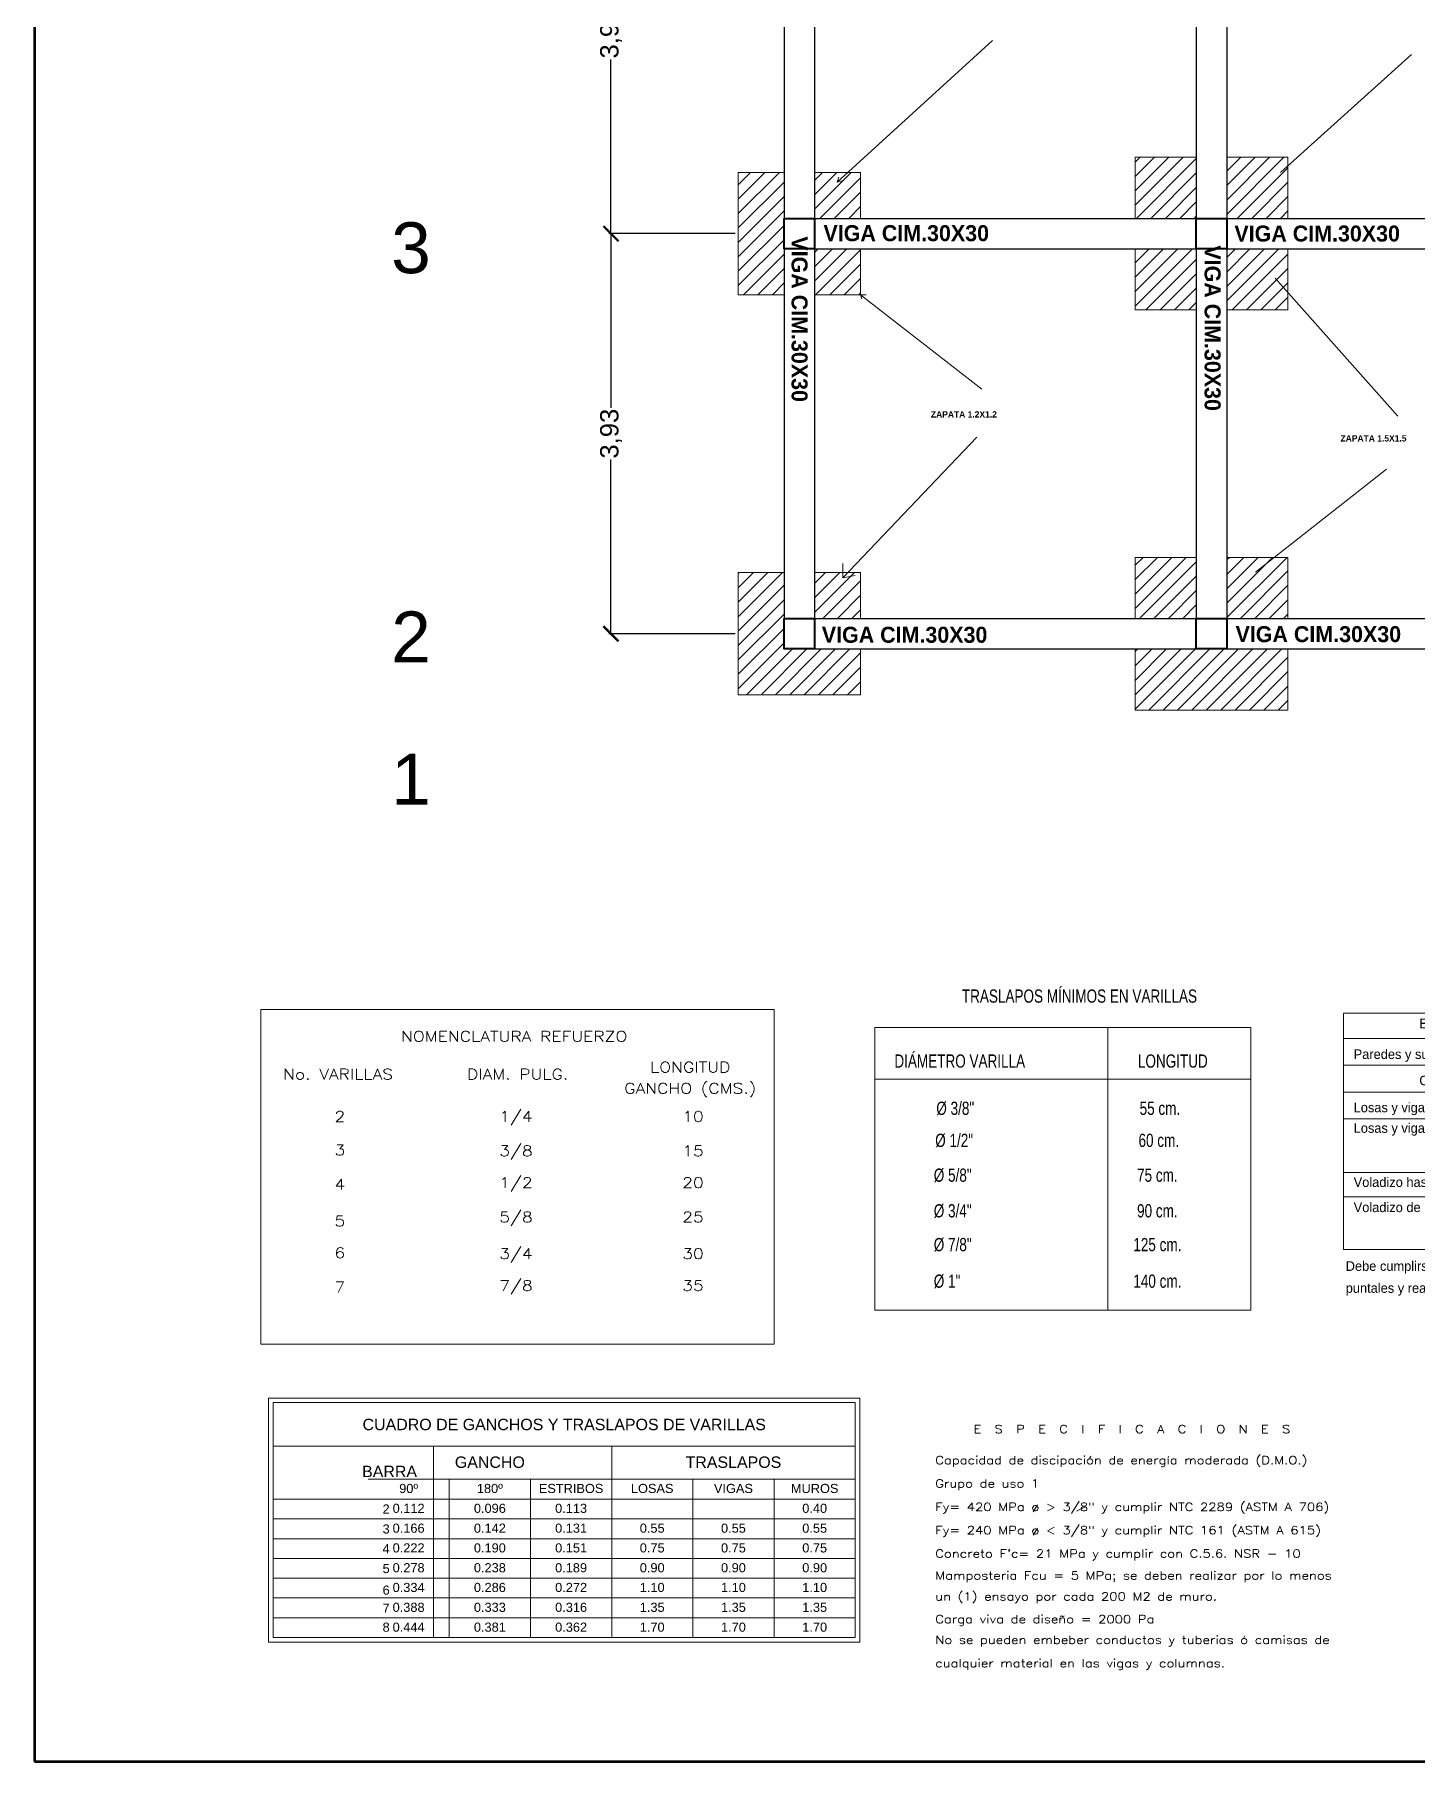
# Model space of a CAD drawing. Header units: metres. Extents: x -3 to 176, y -9 to 24.
# Drawn here: x -3.36 to 10.23, y -8.91 to 8.05 of the extents above; entities that cross this region are included whole.
import ezdxf
from ezdxf.enums import TextEntityAlignment as Align

# ---------------------------------------------------------------- set-up
doc = ezdxf.new("R2010")
doc.units = ezdxf.units.M
for name, color, linetype, lineweight in [('CIMENTACION_COLUMNAS', 7, 'Continuous', 40), ('CIMENTACION_COTAS', 250, 'Continuous', 5), ('CIMENTACION_DIBUJOS', 7, 'Continuous', 5), ('CIMENTACION_HATS', 253, 'Continuous', 5), ('CIMENTACION_TEXTOS', 7, 'Continuous', 5), ('CIMENTACION_VIGAS', 251, 'Continuous', 30), ('CIMENTACION_ZAPATAS', 253, 'Continuous', 20), ('MARQ.CUADROS', 7, 'Continuous', 80)]:
    doc.layers.add(name, color=color, linetype=linetype, lineweight=lineweight)
doc.styles.add('CNI_TEXTOS', font='swisscl.ttf')
doc.styles.add('Roman 60', font='romant.shx', dxfattribs={"height": 60})
doc.styles.get("Standard").update_dxf_attribs({"font": 'arial.ttf'})
doc.styles.add('Stylus BT', font='stylu.ttf')
doc.dimstyles.new('ARQFERNEY', dxfattribs={"dimscale": 0.001, "dimtxt": 180, "dimasz": 150, "dimexe": 20, "dimexo": 30, "dimgap": 20, "dimtad": 0, "dimtxsty": 'Standard', "dimblk": 'ARCHTICK', "dimcen": 2.5, "dimadec": 0, "dimazin": 0, "dimtfac": 1, "dimtix": 1, "dimtmove": 1, "dimatfit": 0, "dimfxl": 1, "dimarcsym": 0})
pattern_1 = [(45, (-1484.33189, -1670.96022), (-0.070710678, 0.070710678), [])]

# ---------------------------------------------------------------- blocks, each defined once
blk = doc.blocks.new('NOMENCLATURA REFUERZO')
blk.add_lwpolyline([(-5.041, 3.287), (0, 3.287), (0, 0), (-5.041, 0)], close=True)
at = {"style": 'Roman 60', "width": 1.2}
for s, height, p in [('NOMENCLATURA REFUERZO', 0.10293, (-2.553, 2.973)), ('LONGITUD', 0.1029, (-0.823, 2.671)), ('No. VARILLAS', 0.10293, (-4.284, 2.602)), ('DIAM. PULG.', 0.10293, (-2.519, 2.602)), ('GANCHO (CMS.)', 0.10293, (-0.823, 2.463)), ('2', 0.103, (-4.266, 2.186)), ('1/4', 0.1029, (-2.536, 2.186)), ('10', 0.1029, (-0.796, 2.186)), ('3', 0.103, (-4.266, 1.857)), ('3/8', 0.1029, (-2.536, 1.849)), ('15', 0.1029, (-0.796, 1.849)), ('4', 0.103, (-4.266, 1.52)), ('1/2', 0.1029, (-2.536, 1.536)), ('20', 0.1029, (-0.796, 1.536)), ('5', 0.103, (-4.266, 1.159)), ('5/8', 0.1029, (-2.536, 1.199)), ('25', 0.1029, (-0.796, 1.199)), ('6', 0.103, (-4.266, 0.846)), ('3/4', 0.1029, (-2.536, 0.838)), ('30', 0.1029, (-0.796, 0.838)), ('7', 0.103, (-4.266, 0.509)), ('7/8', 0.1029, (-2.536, 0.525)), ('35', 0.1029, (-0.796, 0.525))]:
    blk.add_text(s, height=height, dxfattribs=at).set_placement(p, align=Align.CENTER)
blk = doc.blocks.new('TRASLAPOS MÍNIMOS EN VARILLAS')
for p, q in [((-1.405, 2.776), (-1.405, 0)), ((-3.695, 2.268), (0, 2.268))]:
    blk.add_line(p, q)
blk.add_lwpolyline([(-3.695, 2.776), (0, 2.776), (0, 0), (-3.695, 0)], close=True)
at = {"style": 'CNI_TEXTOS'}
for s, p in [('TRASLAPOS MÍNIMOS EN VARILLAS  ', (-2.839, 3.02)), ('DIÁMETRO VARILLA                              LONGITUD  ', (-3.502, 2.382)), ('   %%C 3/8"                                            55 cm.   ', (-3.201, 1.918)), (' %%C 1/2"                                            60 cm.    ', (-3.138, 1.603)), ('   %%C 5/8"                                            75 cm.    ', (-3.226, 1.261)), ('   %%C 3/4"                                            90 cm.    ', (-3.226, 0.911)), ('   %%C 7/8"                                           125 cm.    ', (-3.226, 0.579)), ('   %%C 1"                                              140 cm.    ', (-3.226, 0.22))]:
    blk.add_text(s, height=0.1296, dxfattribs=at).set_placement(p)
blk = doc.blocks.new('CUADRO DE GANCHOS Y TRASLAPOS DE VARILLAS')
for p, q in [((-4.434, 1.48), (-0.035, 1.48)), ((-3.221, 1.48), (-3.221, 0.035)), ((-1.875, 1.48), (-1.875, 0.035)), ((-3.716, 1.231), (-1.875, 1.231)), ((-3.103, 1.231), (-3.103, 0.035)), ((-2.489, 1.231), (-2.489, 0.035)), ((-1.875, 1.231), (-0.035, 1.231)), ((-1.262, 1.231), (-1.262, 0.035)), ((-0.648, 1.231), (-0.648, 0.035)), ((-4.434, 1.081), (-0.035, 1.081)), ((-4.434, 0.932), (-0.035, 0.932)), ((-4.434, 0.782), (-0.035, 0.782)), ((-4.434, 0.633), (-0.035, 0.633)), ((-4.434, 0.483), (-0.035, 0.483)), ((-4.434, 0.483), (-0.035, 0.483)), ((-4.434, 0.334), (-0.035, 0.334)), ((-4.434, 0.184), (-0.035, 0.184))]:
    blk.add_line(p, q)
for points in [[(-4.469, 1.845), (0, 1.845), (0, 0), (-4.469, 0)], [(-4.434, 1.81), (-0.035, 1.81), (-0.035, 0.035), (-4.434, 0.035)]]:
    blk.add_lwpolyline(points, close=True)
blk.add_text('CUADRO DE GANCHOS Y TRASLAPOS DE VARILLAS', height=0.08632).set_placement((-2.234, 1.645), align=Align.MIDDLE_CENTER)
for s, height, p in [('BARRA', 0.0863, (-3.554, 1.247)), ('GANCHO', 0.0863, (-2.796, 1.317)), ('TRASLAPOS', 0.0863, (-0.955, 1.317)), ('90º', 0.0691, (-3.41, 1.127)), ('180º', 0.0691, (-2.796, 1.127)), ('ESTRIBOS', 0.0691, (-2.182, 1.127)), ('LOSAS', 0.0691, (-1.569, 1.127)), ('VIGAS', 0.0691, (-0.955, 1.127)), ('MUROS', 0.0691, (-0.341, 1.127)), ('0.112', 0.0691, (-3.41, 0.977)), ('0.096', 0.0691, (-2.796, 0.977)), ('0.113', 0.0691, (-2.182, 0.977)), ('0.40', 0.0691, (-0.341, 0.977)), ('2', 0.0691, (-3.58, 0.972)), ('3', 0.0691, (-3.58, 0.821)), ('0.166', 0.0691, (-3.41, 0.827)), ('0.142', 0.0691, (-2.796, 0.827)), ('0.131', 0.0691, (-2.182, 0.827)), ('0.55', 0.0691, (-1.569, 0.827)), ('0.55', 0.0691, (-0.955, 0.827)), ('0.55', 0.0691, (-0.341, 0.827)), ('4', 0.0691, (-3.58, 0.672)), ('0.222', 0.0691, (-3.41, 0.678)), ('0.190', 0.0691, (-2.796, 0.678)), ('0.151', 0.0691, (-2.182, 0.678)), ('0.75', 0.0691, (-1.569, 0.678)), ('0.75', 0.0691, (-0.955, 0.678)), ('0.75', 0.0691, (-0.341, 0.678)), ('5', 0.0691, (-3.58, 0.522)), ('0.278', 0.0691, (-3.41, 0.528)), ('0.238', 0.0691, (-2.796, 0.528)), ('0.189', 0.0691, (-2.182, 0.528)), ('0.90', 0.0691, (-1.569, 0.528)), ('0.90', 0.0691, (-0.955, 0.528)), ('0.90', 0.0691, (-0.341, 0.528)), ('6', 0.0691, (-3.58, 0.359)), ('0.334', 0.0691, (-3.41, 0.379)), ('0.286', 0.0691, (-2.796, 0.379)), ('0.272', 0.0691, (-2.182, 0.379)), ('1.10', 0.0691, (-1.569, 0.379)), ('1.10', 0.0691, (-0.955, 0.379)), ('1.10', 0.0691, (-0.341, 0.379)), ('7', 0.0691, (-3.58, 0.223)), ('0.388', 0.0691, (-3.41, 0.229)), ('0.333', 0.0691, (-2.796, 0.229)), ('0.316', 0.0691, (-2.182, 0.229)), ('1.35', 0.0691, (-1.569, 0.229)), ('1.35', 0.0691, (-0.955, 0.229)), ('1.35', 0.0691, (-0.341, 0.229)), ('8', 0.0691, (-3.58, 0.079)), ('0.444', 0.0691, (-3.41, 0.079)), ('0.381', 0.0691, (-2.796, 0.079)), ('0.362', 0.0691, (-2.182, 0.079)), ('1.70', 0.0691, (-1.569, 0.079)), ('1.70', 0.0691, (-0.955, 0.079)), ('1.70', 0.0691, (-0.341, 0.079))]:
    blk.add_text(s, height=height).set_placement(p, align=Align.CENTER)
blk = doc.blocks.new('E  S  P  E  C  I  F  I  C  A  C  I  O  N  E  S')
blk.add_line((-3.667, 1.753), (-3.578, 1.797))
at = {"style": 'Roman 60', "width": 1.2}
blk.add_text('E  S  P  E  C  I  F  I  C  A  C  I  O  N  E  S', height=0.07916, dxfattribs=at).set_placement((-3.122, 2.52), align=Align.CENTER)
for s, p in [('Capacidad de discipación de energía moderada (D.M.O.)', (-5.054, 2.215)), ('Grupo de uso 1', (-5.054, 1.986)), ('Fy= 420 MPa ø > 3/8" y cumplir NTC 2289 (ASTM A 706)', (-5.054, 1.756)), ('Fy= 240 MPa ø < 3/8" y cumplir NTC 161 (ASTM A 615)', (-5.054, 1.527)), ("Concreto F'c= 21 MPa y cumplir con C.5.6. NSR - 10", (-5.054, 1.297)), ('Mamposteria Fcu = 5 MPa; se deben realizar por lo menos', (-5.054, 1.082)), ('un (1) ensayo por cada 200 M2 de muro.', (-5.054, 0.877)), ('Carga viva de diseño = 2000 Pa', (-5.054, 0.653)), ('No se pueden embeber conductos y tuberias ó camisas de', (-5.054, 0.45)), ('cualquier material en las vigas y columnas.', (-5.054, 0.22))]:
    blk.add_text(s, height=0.07916, dxfattribs=at).set_placement(p)
blk = doc.blocks.new('ELEMENTO TIEMPO PARA DESENCOFRAR')
at = {"ltscale": 0.01}
for p, q in [((-4.468, 1.784), (0, 1.784)), ((-4.468, 1.783), (-4.468, 0)), ((-2.427, 1.784), (-2.427, 0)), ((0, 1.784), (0, 0)), ((-4.468, 1.594), (0, 1.594)), ((-4.468, 1.391), (0, 1.391)), ((-4.468, 1.189), (0, 1.189)), ((-4.468, 0.987), (0, 0.987)), ((-4.468, 0.582), (0, 0.582)), ((-4.468, 0.397), (0, 0.397)), ((0, 0), (-4.468, 0))]:
    blk.add_line(p, q, dxfattribs=at)
blk.add_arc((0, 0), 0.0000725, 270, 0, dxfattribs=at)
at = {"style": 'Stylus BT'}
for s, height, p in [('ELEMENTO TIEMPO PARA DESENCOFRAR', 0.07246, (-3.3, 1.935)), ('ELEMENTO', 0.0725, (-3.894, 1.671)), ('TIEMPO PARA DESENCOFRAR', 0.07246, (-2.168, 1.671)), ('Paredes y superficies verticales', 0.07246, (-4.39, 1.439)), ('2 días', 0.0725, (-2.168, 1.439)), ('Columnas', 0.0725, (-3.894, 1.24)), ('3 días', 0.0725, (-2.168, 1.24)), ('Losas y vigas hasta 3 m de luz', 0.07246, (-4.39, 1.036)), ('7 días', 0.0725, (-2.168, 1.036)), ('Losas y vigas de más de 3 m de luz', 0.07246, (-4.39, 0.881)), ('3 días adicionales a los primeros 7', 0.07246, (-2.168, 0.881)), ('por cada metro más de luz de longitud', 0.07246, (-2.168, 0.783)), ('(Preferible 28 días)', 0.07246, (-2.168, 0.672)), ('Voladizo hasta de 1.20 m', 0.07246, (-4.39, 0.472)), ('14 días', 0.0725, (-2.168, 0.472)), ('Voladizo de más de 1.20 m', 0.07246, (-4.39, 0.282)), ('6 días adicionales a los 14 primeros por', 0.07246, (-2.168, 0.282)), ('cada metro más de luz de longitud', 0.07246, (-2.168, 0.185)), ('(Preferible 28 días)', 0.07246, (-2.168, 0.074)), ('Debe cumplirse lo dispuesto en C.6.2 de la NSR10 sobre descimbrado,', 0.07246, (-4.45, -0.162)), ('puntales y reapuntalamiento', 0.07246, (-4.45, -0.328))]:
    blk.add_text(s, height=height, dxfattribs=at).set_placement(p)
blk = doc.blocks.new('_ArchTick')
at = {"color": 0, "linetype": 'ByBlock', "const_width": 0.15}
blk.add_lwpolyline([(-0.5, -0.5), (0.5, 0.5)], dxfattribs=at)
blk = doc.blocks.new('*D114')
at = {"layer": 'CIMENTACION_COTAS', "color": 0, "lineweight": -2, "transparency": 16777216}
for p, q in [((3.528, 6.096), (2.287, 6.096)), ((2.307, 6.096), (2.307, 4.385)), ((2.307, 2.166), (2.307, 3.877)), ((3.528, 2.166), (2.287, 2.166))]:
    blk.add_line(p, q, dxfattribs=at)
at = {"layer": 'Defpoints', "color": 0, "transparency": 16777216}
for p in [(2.307, 6.096), (3.558, 6.096), (3.558, 2.166)]:
    blk.add_point(p, dxfattribs=at)
at = {"layer": 'CIMENTACION_COTAS', "color": 0, "lineweight": -2, "transparency": 16777216, "xscale": 0.15, "yscale": 0.15, "zscale": 0.15}
for p, rotation in [((2.307, 6.096), 90), ((2.307, 2.166), 270)]:
    blk.add_blockref('_ArchTick', p, dxfattribs=dict(at, rotation=rotation))
at = {"layer": 'CIMENTACION_COTAS', "color": 0, "transparency": 16777216, "insert": (2.307, 4.131), "char_height": 0.18, "attachment_point": 5, "rotation": 90}
blk.add_mtext('3,93', dxfattribs=at)
blk = doc.blocks.new('*D115')
at = {"layer": 'CIMENTACION_COTAS', "color": 0, "lineweight": -2, "transparency": 16777216}
for p, q in [((3.528, 10.026), (2.287, 10.026)), ((2.307, 10.026), (2.307, 8.315)), ((2.307, 6.096), (2.307, 7.807)), ((3.528, 6.096), (2.287, 6.096))]:
    blk.add_line(p, q, dxfattribs=at)
at = {"layer": 'Defpoints', "color": 0, "transparency": 16777216}
for p in [(2.307, 10.026), (3.558, 10.026), (3.558, 6.096)]:
    blk.add_point(p, dxfattribs=at)
at = {"layer": 'CIMENTACION_COTAS', "color": 0, "lineweight": -2, "transparency": 16777216, "xscale": 0.15, "yscale": 0.15, "zscale": 0.15}
for p, rotation in [((2.307, 10.026), 90), ((2.307, 6.096), 270)]:
    blk.add_blockref('_ArchTick', p, dxfattribs=dict(at, rotation=rotation))
at = {"layer": 'CIMENTACION_COTAS', "color": 0, "transparency": 16777216, "insert": (2.307, 8.061), "char_height": 0.18, "attachment_point": 5, "rotation": 90}
blk.add_mtext('3,93', dxfattribs=at)

msp = doc.modelspace()

# ---------------------------------------------------------------- hatches: boundary and pattern name
at = {"layer": 'CIMENTACION_HATS'}
h = msp.add_hatch(dxfattribs=at)
h.set_pattern_fill('_USER', color=256, scale=0.1, angle=45, pattern_type=0)
h.set_pattern_definition(pattern_1)
h.paths.add_polyline_path([(8.05798, 6.8461), (7.45798, 6.8461), (7.45798, 6.2461), (8.05798, 6.2461)])
h.paths.add_polyline_path([(8.95798, 6.8461), (8.35798, 6.8461), (8.35798, 6.2461), (8.95798, 6.2461)])
h.paths.add_polyline_path([(8.95798, 5.9461), (8.35798, 5.9461), (8.35798, 5.3461), (8.95798, 5.3461)])
h.paths.add_polyline_path([(8.05798, 5.9461), (7.45798, 5.9461), (7.45798, 5.3461), (8.05798, 5.3461)])
h = msp.add_hatch(dxfattribs=at)
h.set_pattern_fill('_USER', color=256, scale=0.1, angle=45, pattern_type=0)
h.set_pattern_definition(pattern_1)
h.paths.add_polyline_path([(4.00798, 6.6961), (3.55798, 6.6961), (3.55798, 5.4961), (4.00798, 5.4961)])
h.paths.add_polyline_path([(4.75798, 6.6961), (4.30798, 6.6961), (4.30798, 6.2461), (4.75798, 6.2461)])
h.paths.add_polyline_path([(4.75798, 5.9461), (4.30798, 5.9461), (4.30798, 5.4961), (4.75798, 5.4961)])
h = msp.add_hatch(dxfattribs=at)
h.set_pattern_fill('_USER', color=256, scale=0.1, angle=45, pattern_type=0)
h.set_pattern_definition(pattern_1)
h.paths.add_polyline_path([(8.05798, 2.9161), (7.45798, 2.9161), (7.45798, 2.3161), (8.05798, 2.3161)])
h.paths.add_polyline_path([(8.95798, 2.9161), (8.35798, 2.9161), (8.35798, 2.3161), (8.95798, 2.3161)])
h.paths.add_polyline_path([(8.95798, 2.0161), (7.45798, 2.0161), (7.45798, 1.4161), (8.95798, 1.4161)])
h = msp.add_hatch(dxfattribs=at)
h.set_pattern_fill('_USER', color=256, scale=0.1, angle=45, pattern_type=0)
h.set_pattern_definition(pattern_1)
h.paths.add_polyline_path([(4.75798, 2.0161), (4.00798, 2.0161), (4.00798, 2.7661), (3.55798, 2.7661), (3.55798, 1.5661), (4.75798, 1.5661)])
h.paths.add_polyline_path([(4.75798, 2.7661), (4.30798, 2.7661), (4.30798, 2.3161), (4.75798, 2.3161)], flags=17)

# ---------------------------------------------------------------- linework, layer by layer
at = {"layer": 'CIMENTACION_COLUMNAS'}
for points in [[(4.00798, 6.2461), (4.30798, 6.2461), (4.30798, 5.9461), (4.00798, 5.9461), (4.00798, 6.2461)], [(8.05798, 6.2461), (8.35798, 6.2461), (8.35798, 5.9461), (8.05798, 5.9461), (8.05798, 6.2461)], [(4.00798, 2.3161), (4.30798, 2.3161), (4.30798, 2.0161), (4.00798, 2.0161), (4.00798, 2.3161)], [(8.05798, 2.3161), (8.35798, 2.3161), (8.35798, 2.0161), (8.05798, 2.0161), (8.05798, 2.3161)]]:
    msp.add_lwpolyline(points, dxfattribs=at)
at = {"layer": 'CIMENTACION_TEXTOS'}
for points in [[(6.05625, 7.99148), (4.5288, 6.60167), (4.54548, 6.65183)], [(10.17166, 7.8549), (8.88686, 6.69566)], [(4.5288, 6.60167), (4.57885, 6.61473)], [(10.03899, 4.30155), (8.83325, 5.658)], [(5.95068, 4.56714), (4.75798, 5.4961), (4.77206, 5.45516)], [(4.75798, 5.4961), (4.81398, 5.4961)], [(5.90031, 4.09601), (4.58416, 2.7152)], [(9.92548, 3.78332), (8.63947, 2.77034)], [(4.58416, 2.7152), (4.58416, 2.85515)], [(4.58416, 2.7152), (4.70523, 2.73656)]]:
    msp.add_lwpolyline(points, dxfattribs=at)
at = {"layer": 'CIMENTACION_VIGAS'}
for points in [[(4.00798, 18.0361), (4.00798, 2.0161), (16.45798, 2.0161), (16.45798, 2.0161), (16.45798, 18.0361), (4.00798, 18.0361)], [(4.30798, 9.8761), (4.30798, 6.2461)], [(8.05798, 9.8761), (8.05798, 6.2461)], [(8.35798, 9.8761), (8.35798, 6.2461)], [(4.30798, 6.2461), (8.05798, 6.2461)], [(8.35798, 6.2461), (12.10798, 6.2461)], [(4.30798, 5.9461), (4.30798, 2.3161)], [(4.30798, 5.9461), (8.05798, 5.9461)], [(8.05798, 5.9461), (8.05798, 2.3161)], [(8.35798, 5.9461), (8.35798, 2.3161)], [(8.35798, 5.9461), (12.10798, 5.9461)], [(4.30798, 2.3161), (8.05798, 2.3161)], [(8.35798, 2.3161), (12.10798, 2.3161)]]:
    msp.add_lwpolyline(points, dxfattribs=at)
at = {"layer": 'CIMENTACION_ZAPATAS'}
for points in [[(7.45798, 6.8461), (8.05798, 6.8461)], [(7.45798, 6.2461), (7.45798, 6.8461)], [(8.35798, 6.8461), (8.95798, 6.8461), (8.95798, 6.2461)], [(3.55798, 6.6961), (4.00798, 6.6961)], [(4.00798, 5.4961), (3.55798, 5.4961), (3.55798, 6.6961)], [(4.30798, 6.6961), (4.75798, 6.6961), (4.75798, 6.2461)], [(4.75798, 5.9461), (4.75798, 5.4961), (4.30798, 5.4961)], [(8.05798, 5.3461), (7.45798, 5.3461), (7.45798, 5.9461)], [(8.95798, 5.9461), (8.95798, 5.3461), (8.35798, 5.3461)], [(7.45798, 2.9161), (8.05798, 2.9161)], [(7.45798, 2.3161), (7.45798, 2.9161)], [(8.35798, 2.9161), (8.95798, 2.9161), (8.95798, 2.3161)], [(3.55798, 2.7661), (4.00798, 2.7661)], [(4.75798, 2.0161), (4.75798, 1.5661), (3.55798, 1.5661), (3.55798, 2.7661)], [(4.30798, 2.7661), (4.75798, 2.7661), (4.75798, 2.3161)], [(8.95798, 2.0161), (8.95798, 1.4161), (7.45798, 1.4161), (7.45798, 2.0161)]]:
    msp.add_lwpolyline(points, dxfattribs=at)
at = {"layer": 'MARQ.CUADROS'}
msp.add_lwpolyline([(-3.35714, -8.91147), (44.14286, -8.91147), (44.14286, 24.33853), (-3.35714, 24.33853)], close=True, dxfattribs=at)

# ---------------------------------------------------------------- block references
at = {"layer": 'CIMENTACION_DIBUJOS'}
for name, p in [('TRASLAPOS MÍNIMOS EN VARILLAS', (8.59364, -4.47824)), ('NOMENCLATURA REFUERZO', (3.90898, -4.81358)), ('E  S  P  E  C  I  F  I  C  A  C  I  O  N  E  S', (10.54714, -8.20653))]:
    msp.add_blockref(name, p, dxfattribs=at)
at = {"layer": 'CIMENTACION_DIBUJOS', "xscale": 1.3, "yscale": 1.3, "zscale": 1.3}
for name, p in [('ELEMENTO TIEMPO PARA DESENCOFRAR', (15.31126, -3.88174)), ('CUADRO DE GANCHOS Y TRASLAPOS DE VARILLAS', (4.75159, -7.73989))]:
    msp.add_blockref(name, p, dxfattribs=at)

# ---------------------------------------------------------------- texts
at = {"layer": 'CIMENTACION_TEXTOS', "attachment_point": 7}
for s, insert, char_height, width in [('3', (0.14771, 5.70025), 0.5, 0.2907166), ('{\\fBankGothic Lt BT|b1|i0|c0|p34;         VIGA CIM.30X30}', (3.86822, 6.0191), 0.1574651, 6.9481972), ('{\\fBankGothic Lt BT|b1|i0|c0|p34;         VIGA CIM.30X30}', (7.9058, 6.01566), 0.1574651, 6.9481972), ('{\\fBankGothic Lt BT|b1|i0|c0|p34;         ZAPATA 1.2X1.2}', (5.24199, 4.28949), 0.0623058, 2.7492642), ('{\\fBankGothic Lt BT|b1|i0|c0|p34;         ZAPATA 1.5X1.5}', (9.26692, 4.05305), 0.0623058, 2.7492642), ('2', (0.14771, 1.8846), 0.5, 0.2907166), ('{\\fBankGothic Lt BT|b1|i0|c0|p34;         VIGA CIM.30X30}', (3.85191, 2.07433), 0.1574651, 6.9481972), ('{\\fBankGothic Lt BT|b1|i0|c0|p34;         VIGA CIM.30X30}', (7.91716, 2.08054), 0.1574651, 6.9481972), ('1', (0.14771, 0.48731), 0.5, 0.2907166)]:
    msp.add_mtext(s, dxfattribs=dict(at, insert=insert, char_height=char_height, width=width))
at = {"layer": 'CIMENTACION_TEXTOS', "char_height": 0.1574651, "width": 6.9481972, "attachment_point": 7, "rotation": 270}
for insert in [(4.07876, 6.59565), (8.13692, 6.50748)]:
    msp.add_mtext('{\\fBankGothic Lt BT|b1|i0|c0|p34;         VIGA CIM.30X30}', dxfattribs=dict(at, insert=insert))

# ---------------------------------------------------------------- dimensions: what is measured, and where the dimension line sits
at = {"layer": 'CIMENTACION_COTAS'}
for base, p1, p2, picture, middle in [((2.30666, 10.0261), (3.55798, 6.0961), (3.55798, 10.0261), '*D115', (2.30666, 8.0611)), ((2.30666, 6.0961), (3.55798, 2.1661), (3.55798, 6.0961), '*D114', (2.30666, 4.1311))]:
    dim = msp.add_linear_dim(base=base, p1=p1, p2=p2, angle=90, dimstyle='ARQFERNEY', dxfattribs=at)
    dim.commit()
    dim.dimension.update_dxf_attribs({"geometry": picture, "text_midpoint": middle})

doc.saveas('drawing.dxf')
